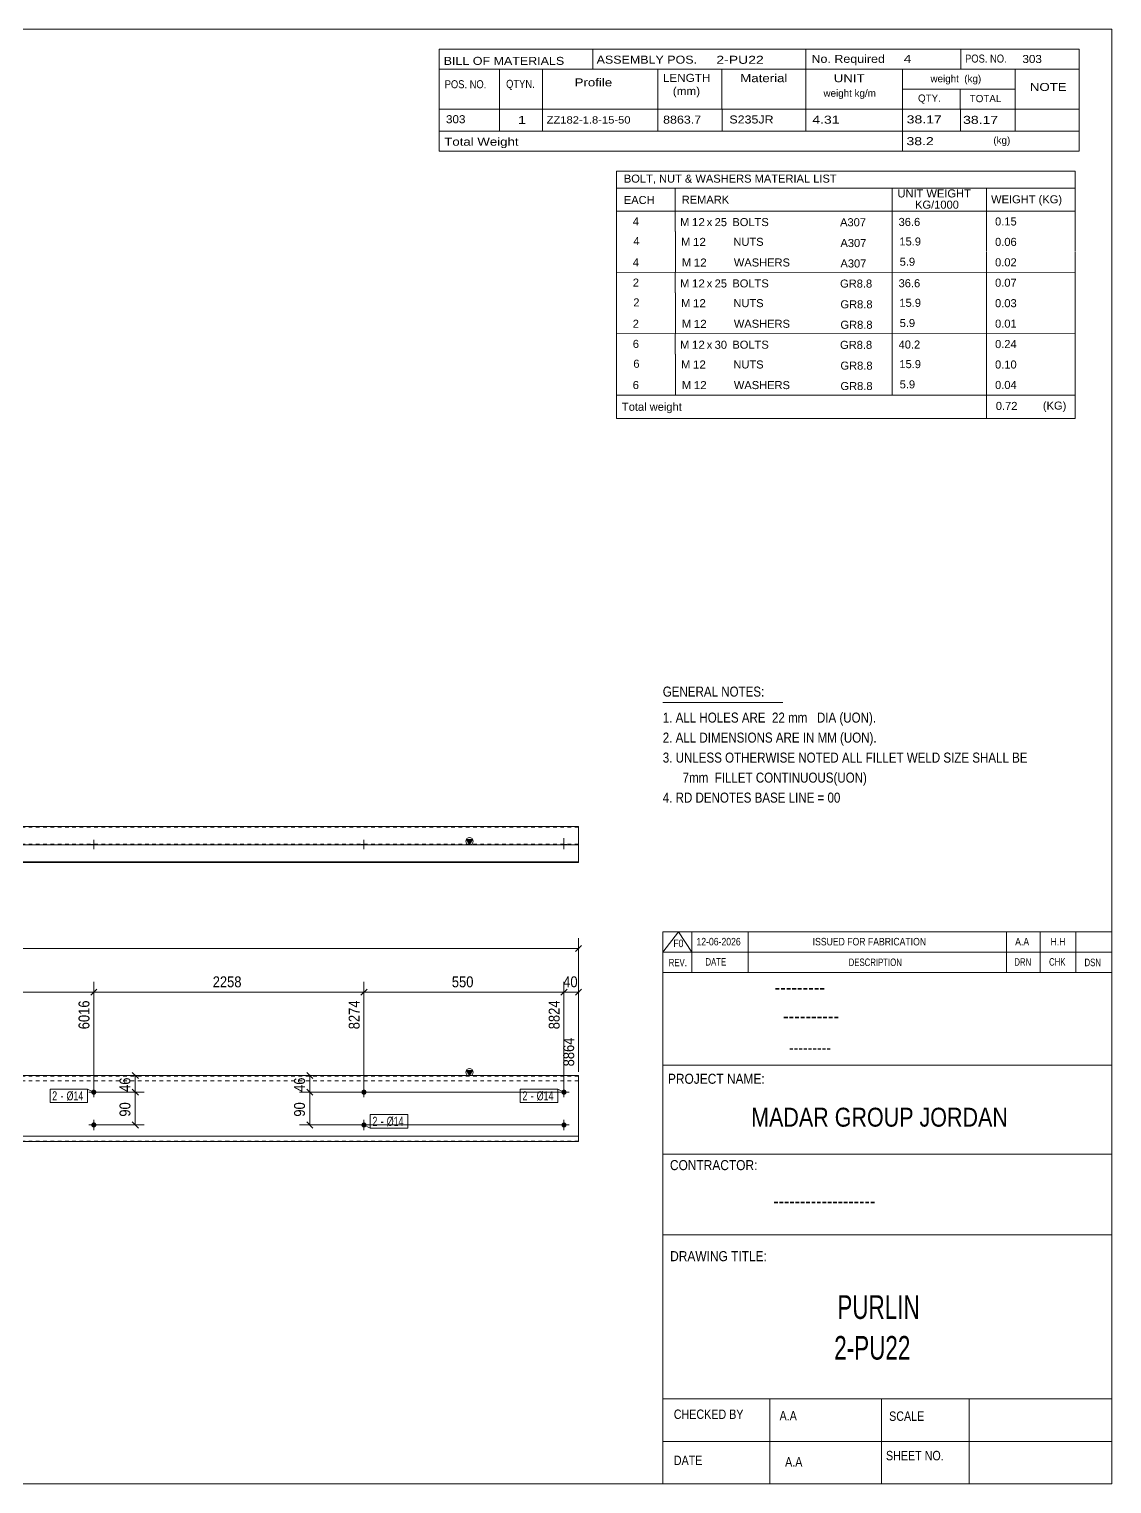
# Model space of a CAD drawing. Header units: millimetres. Extents: x 2 to 579, y 1 to 405.
# Drawn here: x 281.2 to 579, y 5 to 405 of the extents above; entities that cross this region are included whole.
import ezdxf

# ---------------------------------------------------------------- set-up
doc = ezdxf.new("R2010")
doc.units = ezdxf.units.MM
doc.linetypes.add('XKITLINE00', pattern=[0])
doc.linetypes.add('XKITLINE01', pattern=[4, 1, -1, 1, -1])
for name, color, linetype, lineweight in [('Bolt', 3, 'Continuous', 0), ('BoltMark', 7, 'Continuous', 0), ('Dimensions', 7, 'Continuous', 0), ('DrawingSheet', 5, 'Continuous', 0), ('OtherObjectType', 7, 'Continuous', 0), ('Part', 2, 'Continuous', 0)]:
    doc.layers.add(name, color=color, linetype=linetype, lineweight=lineweight)
doc.styles.add('@ARIAL_UNICODE_MS_BOLD', font='ARIAL.TTF')
doc.styles.add('ARIAL', font='ARIAL.TTF')
doc.styles.add('ARIAL_NARROW', font='ARIALN.TTF')
doc.styles.add('COMIC_SANS_MS_BOLD', font='COMICBD.TTF')
doc.styles.add('SWIS721_EX_BT', font='ARIAL.TTF')
doc.styles.add('SWISSE', font='ARIAL.TTF')

# ---------------------------------------------------------------- blocks, each defined once
blk = doc.blocks.new('*A1')
at = {"layer": 'Bolt'}
for points in [[(299.74, 112.67), (299.73, 112.63), (299.73, 112.6), (299.72, 112.56), (299.72, 112.53), (299.71, 112.5), (299.7, 112.46), (299.68, 112.43), (299.67, 112.4), (299.66, 112.37), (299.64, 112.34), (299.62, 112.31), (299.6, 112.28), (299.58, 112.26), (299.56, 112.23), (299.53, 112.2), (299.51, 112.18), (299.48, 112.16), (299.45, 112.14), (299.43, 112.12), (299.4, 112.1), (299.37, 112.08), (299.34, 112.07), (299.31, 112.05), (299.27, 112.04), (299.24, 112.03), (299.21, 112.02), (299.17, 112.01), (299.14, 112.01), (299.11, 112), (299.07, 112), (299.04, 112), (299, 112), (298.97, 112), (298.94, 112.01), (298.9, 112.01), (298.87, 112.02), (298.83, 112.03), (298.8, 112.04), (298.77, 112.05), (298.74, 112.07), (298.71, 112.08), (298.68, 112.1), (298.65, 112.12), (298.62, 112.14), (298.59, 112.16), (298.57, 112.18), (298.54, 112.2), (298.52, 112.23), (298.5, 112.26), (298.48, 112.28), (298.46, 112.31), (298.44, 112.34), (298.42, 112.37), (298.41, 112.4), (298.39, 112.43), (298.38, 112.46), (298.37, 112.5), (298.36, 112.53), (298.35, 112.56), (298.35, 112.6), (298.34, 112.63), (298.34, 112.67), (298.34, 112.7), (298.34, 112.73), (298.34, 112.77), (298.35, 112.8), (298.35, 112.84), (298.36, 112.87), (298.37, 112.9), (298.38, 112.94), (298.39, 112.97), (298.41, 113), (298.42, 113.03), (298.44, 113.06), (298.46, 113.09), (298.48, 113.12), (298.5, 113.14), (298.52, 113.17), (298.54, 113.19), (298.57, 113.22), (298.59, 113.24), (298.62, 113.26), (298.65, 113.28), (298.68, 113.3), (298.71, 113.32), (298.74, 113.33), (298.77, 113.35), (298.8, 113.36), (298.83, 113.37), (298.87, 113.38), (298.9, 113.39), (298.94, 113.39), (298.97, 113.4), (299, 113.4), (299.04, 113.4), (299.07, 113.4), (299.11, 113.4), (299.14, 113.39), (299.17, 113.39), (299.21, 113.38), (299.24, 113.37), (299.27, 113.36), (299.31, 113.35), (299.34, 113.33), (299.37, 113.32), (299.4, 113.3), (299.43, 113.28), (299.45, 113.26), (299.48, 113.24), (299.51, 113.22), (299.53, 113.19), (299.56, 113.17), (299.58, 113.14), (299.6, 113.12), (299.62, 113.09), (299.64, 113.06), (299.66, 113.03), (299.67, 113), (299.68, 112.97), (299.7, 112.94), (299.71, 112.9), (299.72, 112.87), (299.72, 112.84), (299.73, 112.8), (299.73, 112.77), (299.74, 112.73), (299.74, 112.7)], [(299.74, 103.67), (299.73, 103.63), (299.73, 103.6), (299.72, 103.56), (299.72, 103.53), (299.71, 103.5), (299.7, 103.46), (299.68, 103.43), (299.67, 103.4), (299.66, 103.37), (299.64, 103.34), (299.62, 103.31), (299.6, 103.28), (299.58, 103.26), (299.56, 103.23), (299.53, 103.2), (299.51, 103.18), (299.48, 103.16), (299.45, 103.14), (299.43, 103.12), (299.4, 103.1), (299.37, 103.08), (299.34, 103.07), (299.31, 103.05), (299.27, 103.04), (299.24, 103.03), (299.21, 103.02), (299.17, 103.01), (299.14, 103.01), (299.11, 103), (299.07, 103), (299.04, 103), (299, 103), (298.97, 103), (298.94, 103.01), (298.9, 103.01), (298.87, 103.02), (298.83, 103.03), (298.8, 103.04), (298.77, 103.05), (298.74, 103.07), (298.71, 103.08), (298.68, 103.1), (298.65, 103.12), (298.62, 103.14), (298.59, 103.16), (298.57, 103.18), (298.54, 103.2), (298.52, 103.23), (298.5, 103.26), (298.48, 103.28), (298.46, 103.31), (298.44, 103.34), (298.42, 103.37), (298.41, 103.4), (298.39, 103.43), (298.38, 103.46), (298.37, 103.5), (298.36, 103.53), (298.35, 103.56), (298.35, 103.6), (298.34, 103.63), (298.34, 103.67), (298.34, 103.7), (298.34, 103.73), (298.34, 103.77), (298.35, 103.8), (298.35, 103.84), (298.36, 103.87), (298.37, 103.9), (298.38, 103.94), (298.39, 103.97), (298.41, 104), (298.42, 104.03), (298.44, 104.06), (298.46, 104.09), (298.48, 104.12), (298.5, 104.14), (298.52, 104.17), (298.54, 104.19), (298.57, 104.22), (298.59, 104.24), (298.62, 104.26), (298.65, 104.28), (298.68, 104.3), (298.71, 104.32), (298.74, 104.33), (298.77, 104.35), (298.8, 104.36), (298.83, 104.37), (298.87, 104.38), (298.9, 104.39), (298.94, 104.39), (298.97, 104.4), (299, 104.4), (299.04, 104.4), (299.07, 104.4), (299.11, 104.4), (299.14, 104.39), (299.17, 104.39), (299.21, 104.38), (299.24, 104.37), (299.27, 104.36), (299.31, 104.35), (299.34, 104.33), (299.37, 104.32), (299.4, 104.3), (299.43, 104.28), (299.45, 104.26), (299.48, 104.24), (299.51, 104.22), (299.53, 104.19), (299.56, 104.17), (299.58, 104.14), (299.6, 104.12), (299.62, 104.09), (299.64, 104.06), (299.66, 104.03), (299.67, 104), (299.68, 103.97), (299.7, 103.94), (299.71, 103.9), (299.72, 103.87), (299.72, 103.84), (299.73, 103.8), (299.73, 103.77), (299.74, 103.73), (299.74, 103.7)]]:
    blk.add_hatch(color=3, dxfattribs=at).paths.add_polyline_path(points, flags=17)
at = {"layer": 'Bolt', "color": 3, "linetype": 'XKITLINE00', "lineweight": 0}
for p, q in [((297.64, 112.7), (300.44, 112.7)), ((299.04, 114.1), (299.04, 111.3)), ((299.04, 105.1), (299.04, 102.3)), ((297.64, 103.7), (300.44, 103.7))]:
    blk.add_line(p, q, dxfattribs=at)
blk = doc.blocks.new('*A3')
at = {"layer": 'Bolt'}
for points in [[(429.03, 112.67), (429.03, 112.63), (429.02, 112.6), (429.02, 112.56), (429.01, 112.53), (429, 112.5), (428.99, 112.46), (428.98, 112.43), (428.96, 112.4), (428.95, 112.37), (428.93, 112.34), (428.91, 112.31), (428.89, 112.28), (428.87, 112.26), (428.85, 112.23), (428.83, 112.2), (428.8, 112.18), (428.78, 112.16), (428.75, 112.14), (428.72, 112.12), (428.69, 112.1), (428.66, 112.08), (428.63, 112.07), (428.6, 112.05), (428.57, 112.04), (428.53, 112.03), (428.5, 112.02), (428.47, 112.01), (428.43, 112.01), (428.4, 112), (428.37, 112), (428.33, 112), (428.3, 112), (428.26, 112), (428.23, 112.01), (428.2, 112.01), (428.16, 112.02), (428.13, 112.03), (428.1, 112.04), (428.06, 112.05), (428.03, 112.07), (428, 112.08), (427.97, 112.1), (427.94, 112.12), (427.91, 112.14), (427.89, 112.16), (427.86, 112.18), (427.84, 112.2), (427.81, 112.23), (427.79, 112.26), (427.77, 112.28), (427.75, 112.31), (427.73, 112.34), (427.71, 112.37), (427.7, 112.4), (427.69, 112.43), (427.67, 112.46), (427.66, 112.5), (427.65, 112.53), (427.65, 112.56), (427.64, 112.6), (427.64, 112.63), (427.63, 112.67), (427.63, 112.7), (427.63, 112.73), (427.64, 112.77), (427.64, 112.8), (427.65, 112.84), (427.65, 112.87), (427.66, 112.9), (427.67, 112.94), (427.69, 112.97), (427.7, 113), (427.71, 113.03), (427.73, 113.06), (427.75, 113.09), (427.77, 113.12), (427.79, 113.14), (427.81, 113.17), (427.84, 113.19), (427.86, 113.22), (427.89, 113.24), (427.91, 113.26), (427.94, 113.28), (427.97, 113.3), (428, 113.32), (428.03, 113.33), (428.06, 113.35), (428.1, 113.36), (428.13, 113.37), (428.16, 113.38), (428.2, 113.39), (428.23, 113.39), (428.26, 113.4), (428.3, 113.4), (428.33, 113.4), (428.37, 113.4), (428.4, 113.4), (428.43, 113.39), (428.47, 113.39), (428.5, 113.38), (428.53, 113.37), (428.57, 113.36), (428.6, 113.35), (428.63, 113.33), (428.66, 113.32), (428.69, 113.3), (428.72, 113.28), (428.75, 113.26), (428.78, 113.24), (428.8, 113.22), (428.83, 113.19), (428.85, 113.17), (428.87, 113.14), (428.89, 113.12), (428.91, 113.09), (428.93, 113.06), (428.95, 113.03), (428.96, 113), (428.98, 112.97), (428.99, 112.94), (429, 112.9), (429.01, 112.87), (429.02, 112.84), (429.02, 112.8), (429.03, 112.77), (429.03, 112.73), (429.03, 112.7)], [(429.03, 103.67), (429.03, 103.63), (429.02, 103.6), (429.02, 103.56), (429.01, 103.53), (429, 103.5), (428.99, 103.46), (428.98, 103.43), (428.96, 103.4), (428.95, 103.37), (428.93, 103.34), (428.91, 103.31), (428.89, 103.28), (428.87, 103.26), (428.85, 103.23), (428.83, 103.2), (428.8, 103.18), (428.78, 103.16), (428.75, 103.14), (428.72, 103.12), (428.69, 103.1), (428.66, 103.08), (428.63, 103.07), (428.6, 103.05), (428.57, 103.04), (428.53, 103.03), (428.5, 103.02), (428.47, 103.01), (428.43, 103.01), (428.4, 103), (428.37, 103), (428.33, 103), (428.3, 103), (428.26, 103), (428.23, 103.01), (428.2, 103.01), (428.16, 103.02), (428.13, 103.03), (428.1, 103.04), (428.06, 103.05), (428.03, 103.07), (428, 103.08), (427.97, 103.1), (427.94, 103.12), (427.91, 103.14), (427.89, 103.16), (427.86, 103.18), (427.84, 103.2), (427.81, 103.23), (427.79, 103.26), (427.77, 103.28), (427.75, 103.31), (427.73, 103.34), (427.71, 103.37), (427.7, 103.4), (427.69, 103.43), (427.67, 103.46), (427.66, 103.5), (427.65, 103.53), (427.65, 103.56), (427.64, 103.6), (427.64, 103.63), (427.63, 103.67), (427.63, 103.7), (427.63, 103.73), (427.64, 103.77), (427.64, 103.8), (427.65, 103.84), (427.65, 103.87), (427.66, 103.9), (427.67, 103.94), (427.69, 103.97), (427.7, 104), (427.71, 104.03), (427.73, 104.06), (427.75, 104.09), (427.77, 104.12), (427.79, 104.14), (427.81, 104.17), (427.84, 104.19), (427.86, 104.22), (427.89, 104.24), (427.91, 104.26), (427.94, 104.28), (427.97, 104.3), (428, 104.32), (428.03, 104.33), (428.06, 104.35), (428.1, 104.36), (428.13, 104.37), (428.16, 104.38), (428.2, 104.39), (428.23, 104.39), (428.26, 104.4), (428.3, 104.4), (428.33, 104.4), (428.37, 104.4), (428.4, 104.4), (428.43, 104.39), (428.47, 104.39), (428.5, 104.38), (428.53, 104.37), (428.57, 104.36), (428.6, 104.35), (428.63, 104.33), (428.66, 104.32), (428.69, 104.3), (428.72, 104.28), (428.75, 104.26), (428.78, 104.24), (428.8, 104.22), (428.83, 104.19), (428.85, 104.17), (428.87, 104.14), (428.89, 104.12), (428.91, 104.09), (428.93, 104.06), (428.95, 104.03), (428.96, 104), (428.98, 103.97), (428.99, 103.94), (429, 103.9), (429.01, 103.87), (429.02, 103.84), (429.02, 103.8), (429.03, 103.77), (429.03, 103.73), (429.03, 103.7)]]:
    blk.add_hatch(color=3, dxfattribs=at).paths.add_polyline_path(points, flags=17)
at = {"layer": 'Bolt', "color": 3, "linetype": 'XKITLINE00', "lineweight": 0}
for p, q in [((426.93, 112.7), (429.73, 112.7)), ((428.33, 114.1), (428.33, 111.3)), ((428.33, 105.1), (428.33, 102.3)), ((426.93, 103.7), (429.73, 103.7))]:
    blk.add_line(p, q, dxfattribs=at)
blk = doc.blocks.new('*A5')
at = {"layer": 'Bolt'}
for points in [[(374.03, 112.67), (374.03, 112.63), (374.02, 112.6), (374.02, 112.56), (374.01, 112.53), (374, 112.5), (373.99, 112.46), (373.98, 112.43), (373.96, 112.4), (373.95, 112.37), (373.93, 112.34), (373.91, 112.31), (373.89, 112.28), (373.87, 112.26), (373.85, 112.23), (373.83, 112.2), (373.8, 112.18), (373.78, 112.16), (373.75, 112.14), (373.72, 112.12), (373.69, 112.1), (373.66, 112.08), (373.63, 112.07), (373.6, 112.05), (373.57, 112.04), (373.53, 112.03), (373.5, 112.02), (373.47, 112.01), (373.43, 112.01), (373.4, 112), (373.37, 112), (373.33, 112), (373.3, 112), (373.26, 112), (373.23, 112.01), (373.2, 112.01), (373.16, 112.02), (373.13, 112.03), (373.1, 112.04), (373.06, 112.05), (373.03, 112.07), (373, 112.08), (372.97, 112.1), (372.94, 112.12), (372.91, 112.14), (372.89, 112.16), (372.86, 112.18), (372.84, 112.2), (372.81, 112.23), (372.79, 112.26), (372.77, 112.28), (372.75, 112.31), (372.73, 112.34), (372.71, 112.37), (372.7, 112.4), (372.69, 112.43), (372.67, 112.46), (372.66, 112.5), (372.65, 112.53), (372.65, 112.56), (372.64, 112.6), (372.64, 112.63), (372.63, 112.67), (372.63, 112.7), (372.63, 112.73), (372.64, 112.77), (372.64, 112.8), (372.65, 112.84), (372.65, 112.87), (372.66, 112.9), (372.67, 112.94), (372.69, 112.97), (372.7, 113), (372.71, 113.03), (372.73, 113.06), (372.75, 113.09), (372.77, 113.12), (372.79, 113.14), (372.81, 113.17), (372.84, 113.19), (372.86, 113.22), (372.89, 113.24), (372.91, 113.26), (372.94, 113.28), (372.97, 113.3), (373, 113.32), (373.03, 113.33), (373.06, 113.35), (373.1, 113.36), (373.13, 113.37), (373.16, 113.38), (373.2, 113.39), (373.23, 113.39), (373.26, 113.4), (373.3, 113.4), (373.33, 113.4), (373.37, 113.4), (373.4, 113.4), (373.43, 113.39), (373.47, 113.39), (373.5, 113.38), (373.53, 113.37), (373.57, 113.36), (373.6, 113.35), (373.63, 113.33), (373.66, 113.32), (373.69, 113.3), (373.72, 113.28), (373.75, 113.26), (373.78, 113.24), (373.8, 113.22), (373.83, 113.19), (373.85, 113.17), (373.87, 113.14), (373.89, 113.12), (373.91, 113.09), (373.93, 113.06), (373.95, 113.03), (373.96, 113), (373.98, 112.97), (373.99, 112.94), (374, 112.9), (374.01, 112.87), (374.02, 112.84), (374.02, 112.8), (374.03, 112.77), (374.03, 112.73), (374.03, 112.7)], [(374.03, 103.67), (374.03, 103.63), (374.02, 103.6), (374.02, 103.56), (374.01, 103.53), (374, 103.5), (373.99, 103.46), (373.98, 103.43), (373.96, 103.4), (373.95, 103.37), (373.93, 103.34), (373.91, 103.31), (373.89, 103.28), (373.87, 103.26), (373.85, 103.23), (373.83, 103.2), (373.8, 103.18), (373.78, 103.16), (373.75, 103.14), (373.72, 103.12), (373.69, 103.1), (373.66, 103.08), (373.63, 103.07), (373.6, 103.05), (373.57, 103.04), (373.53, 103.03), (373.5, 103.02), (373.47, 103.01), (373.43, 103.01), (373.4, 103), (373.37, 103), (373.33, 103), (373.3, 103), (373.26, 103), (373.23, 103.01), (373.2, 103.01), (373.16, 103.02), (373.13, 103.03), (373.1, 103.04), (373.06, 103.05), (373.03, 103.07), (373, 103.08), (372.97, 103.1), (372.94, 103.12), (372.91, 103.14), (372.89, 103.16), (372.86, 103.18), (372.84, 103.2), (372.81, 103.23), (372.79, 103.26), (372.77, 103.28), (372.75, 103.31), (372.73, 103.34), (372.71, 103.37), (372.7, 103.4), (372.69, 103.43), (372.67, 103.46), (372.66, 103.5), (372.65, 103.53), (372.65, 103.56), (372.64, 103.6), (372.64, 103.63), (372.63, 103.67), (372.63, 103.7), (372.63, 103.73), (372.64, 103.77), (372.64, 103.8), (372.65, 103.84), (372.65, 103.87), (372.66, 103.9), (372.67, 103.94), (372.69, 103.97), (372.7, 104), (372.71, 104.03), (372.73, 104.06), (372.75, 104.09), (372.77, 104.12), (372.79, 104.14), (372.81, 104.17), (372.84, 104.19), (372.86, 104.22), (372.89, 104.24), (372.91, 104.26), (372.94, 104.28), (372.97, 104.3), (373, 104.32), (373.03, 104.33), (373.06, 104.35), (373.1, 104.36), (373.13, 104.37), (373.16, 104.38), (373.2, 104.39), (373.23, 104.39), (373.26, 104.4), (373.3, 104.4), (373.33, 104.4), (373.37, 104.4), (373.4, 104.4), (373.43, 104.39), (373.47, 104.39), (373.5, 104.38), (373.53, 104.37), (373.57, 104.36), (373.6, 104.35), (373.63, 104.33), (373.66, 104.32), (373.69, 104.3), (373.72, 104.28), (373.75, 104.26), (373.78, 104.24), (373.8, 104.22), (373.83, 104.19), (373.85, 104.17), (373.87, 104.14), (373.89, 104.12), (373.91, 104.09), (373.93, 104.06), (373.95, 104.03), (373.96, 104), (373.98, 103.97), (373.99, 103.94), (374, 103.9), (374.01, 103.87), (374.02, 103.84), (374.02, 103.8), (374.03, 103.77), (374.03, 103.73), (374.03, 103.7)]]:
    blk.add_hatch(color=3, dxfattribs=at).paths.add_polyline_path(points, flags=17)
at = {"layer": 'Bolt', "color": 3, "linetype": 'XKITLINE00', "lineweight": 0}
for p, q in [((371.93, 112.7), (374.73, 112.7)), ((373.33, 114.1), (373.33, 111.3)), ((373.33, 105.1), (373.33, 102.3)), ((371.93, 103.7), (374.73, 103.7))]:
    blk.add_line(p, q, dxfattribs=at)
blk = doc.blocks.new('*A7')
at = {"layer": 'Part'}
blk.add_hatch(color=2, dxfattribs=at).paths.add_polyline_path([(401.53, 118.7), (403.13, 118.7), (402.33, 117.3)], flags=17)
at = {"layer": 'Part', "color": 2, "linetype": 'XKITLINE00', "lineweight": 0}
for p, q in [((34.45, 99.1), (34.45, 117.3)), ((187.55, 117.3), (34.45, 117.3)), ((261.84, 117.3), (187.65, 117.3)), ((336.13, 117.3), (261.94, 117.3)), ((432.33, 117.3), (336.23, 117.3)), ((402.33, 117.3), (401.53, 118.7)), ((401.53, 118.7), (403.13, 118.7)), ((403.13, 118.7), (402.33, 117.3)), ((432.33, 117.3), (432.33, 99.1)), ((187.55, 100.6), (34.45, 100.6)), ((261.84, 100.6), (187.65, 100.6)), ((336.13, 100.6), (261.94, 100.6)), ((432.33, 100.6), (336.23, 100.6)), ((187.55, 99.1), (34.45, 99.1)), ((261.84, 99.1), (187.65, 99.1)), ((336.13, 99.1), (261.94, 99.1)), ((432.33, 99.1), (336.23, 99.1))]:
    blk.add_line(p, q, dxfattribs=at)
at = {"layer": 'Part', "color": 7, "linetype": 'XKITLINE01', "lineweight": 0}
for p, q in [((187.55, 117.12), (34.45, 117.12)), ((261.84, 117.12), (187.65, 117.12)), ((336.13, 117.12), (261.94, 117.12)), ((432.33, 117.12), (336.23, 117.12)), ((187.55, 115.8), (34.45, 115.8)), ((261.84, 115.8), (187.65, 115.8)), ((336.13, 115.8), (261.94, 115.8)), ((432.33, 115.8), (336.23, 115.8)), ((187.55, 99.28), (34.45, 99.28)), ((261.84, 99.28), (187.65, 99.28)), ((336.13, 99.28), (261.94, 99.28)), ((432.33, 99.28), (336.23, 99.28))]:
    blk.add_line(p, q, dxfattribs=at)
at = {"layer": 'Part', "color": 2, "linetype": 'XKITLINE00', "lineweight": 0}
blk.add_circle((402.33, 118.2), 1, dxfattribs=at)
blk = doc.blocks.new('*A8')
at = {"layer": 'Bolt'}
blk.add_hatch(color=3, dxfattribs=at).paths.add_polyline_path([(298.34, 180.72), (298.34, 180.9), (299.74, 180.9), (299.74, 180.72)], flags=17)
blk.add_hatch(color=3, dxfattribs=at).paths.add_polyline_path([(298.34, 180.72), (298.34, 180.9), (299.74, 180.9), (299.74, 180.72)], flags=17)
at = {"layer": 'Bolt', "color": 3, "linetype": 'XKITLINE00', "lineweight": 0}
for p, q in [((298.34, 180.72), (298.34, 180.9)), ((298.34, 180.72), (298.34, 180.9)), ((299.04, 179.56), (299.04, 182.06)), ((299.04, 179.56), (299.04, 182.06)), ((299.74, 180.72), (299.74, 180.9)), ((299.74, 180.72), (299.74, 180.9))]:
    blk.add_line(p, q, dxfattribs=at)
blk = doc.blocks.new('*A10')
at = {"layer": 'Bolt'}
blk.add_hatch(color=3, dxfattribs=at).paths.add_polyline_path([(427.63, 180.72), (427.63, 180.9), (429.03, 180.9), (429.03, 180.72)], flags=17)
blk.add_hatch(color=3, dxfattribs=at).paths.add_polyline_path([(427.63, 180.72), (427.63, 180.9), (429.03, 180.9), (429.03, 180.72)], flags=17)
at = {"layer": 'Bolt', "color": 3, "linetype": 'XKITLINE00', "lineweight": 0}
for p, q in [((427.63, 180.72), (427.63, 180.9)), ((427.63, 180.72), (427.63, 180.9)), ((428.33, 179.56), (428.33, 182.56)), ((428.33, 179.56), (428.33, 182.56)), ((429.03, 180.72), (429.03, 180.9)), ((429.03, 180.72), (429.03, 180.9))]:
    blk.add_line(p, q, dxfattribs=at)
blk = doc.blocks.new('*A12')
at = {"layer": 'Bolt'}
blk.add_hatch(color=3, dxfattribs=at).paths.add_polyline_path([(372.63, 180.72), (372.63, 180.9), (374.03, 180.9), (374.03, 180.72)], flags=17)
blk.add_hatch(color=3, dxfattribs=at).paths.add_polyline_path([(372.63, 180.72), (372.63, 180.9), (374.03, 180.9), (374.03, 180.72)], flags=17)
at = {"layer": 'Bolt', "color": 3, "linetype": 'XKITLINE00', "lineweight": 0}
for p, q in [((372.63, 180.72), (372.63, 180.9)), ((372.63, 180.72), (372.63, 180.9)), ((373.33, 179.56), (373.33, 182.06)), ((373.33, 179.56), (373.33, 182.06)), ((374.03, 180.72), (374.03, 180.9)), ((374.03, 180.72), (374.03, 180.9))]:
    blk.add_line(p, q, dxfattribs=at)
blk = doc.blocks.new('*A14')
at = {"layer": 'Part'}
blk.add_hatch(color=2, dxfattribs=at).paths.add_polyline_path([(401.53, 182.21), (403.13, 182.21), (402.33, 180.81)], flags=17)
at = {"layer": 'Part', "color": 2, "linetype": 'XKITLINE00', "lineweight": 0}
for p, q in [((34.45, 185.72), (34.45, 175.9)), ((187.55, 185.72), (34.45, 185.72)), ((261.84, 185.72), (187.65, 185.72)), ((336.13, 185.72), (261.94, 185.72)), ((432.33, 185.72), (336.23, 185.72)), ((432.33, 185.72), (432.33, 175.9)), ((187.55, 180.72), (34.45, 180.72)), ((261.84, 180.72), (187.65, 180.72)), ((336.13, 180.72), (261.94, 180.72)), ((432.33, 180.72), (336.23, 180.72)), ((402.33, 180.81), (401.53, 182.21)), ((401.53, 182.21), (403.13, 182.21)), ((403.13, 182.21), (402.33, 180.81)), ((187.55, 176.08), (34.45, 176.08)), ((261.84, 176.08), (187.65, 176.08)), ((336.13, 176.08), (261.94, 176.08)), ((432.33, 176.08), (336.23, 176.08)), ((34.45, 175.9), (187.55, 175.9)), ((187.65, 175.9), (261.84, 175.9)), ((261.94, 175.9), (336.13, 175.9)), ((336.23, 175.9), (432.33, 175.9))]:
    blk.add_line(p, q, dxfattribs=at)
at = {"layer": 'Part', "color": 7, "linetype": 'XKITLINE01', "lineweight": 0}
for p, q in [((187.55, 185.54), (34.45, 185.54)), ((261.84, 185.54), (187.65, 185.54)), ((336.13, 185.54), (261.94, 185.54)), ((432.33, 185.54), (336.23, 185.54)), ((187.55, 180.9), (34.45, 180.9)), ((261.84, 180.9), (187.65, 180.9)), ((336.13, 180.9), (261.94, 180.9)), ((432.33, 180.9), (336.23, 180.9))]:
    blk.add_line(p, q, dxfattribs=at)
at = {"layer": 'Part', "color": 2, "linetype": 'XKITLINE00', "lineweight": 0}
blk.add_circle((402.33, 181.71), 1, dxfattribs=at)
blk = doc.blocks.new('*A15')
at = {"layer": 'DrawingSheet', "color": 5, "linetype": 'XKITLINE00', "lineweight": 0}
for p, q in [((579, 405), (5, 405)), ((5, 405), (5, 5)), ((579, 5), (579, 405)), ((5, 5), (579, 5))]:
    blk.add_line(p, q, dxfattribs=at)
at = {"layer": 'DrawingSheet', "color": 5, "style": 'ARIAL', "width": 0.85}
blk.add_text('Tekla structures', height=2, rotation=90, dxfattribs=at).set_placement((4.5, 5.5))
blk = doc.blocks.new('*A16')
at = {"layer": 'OtherObjectType', "color": 7, "linetype": 'XKITLINE00', "lineweight": 0}
for p, q in [((442.76, 365.95), (442.75, 354.95)), ((442.76, 365.95), (568.88, 365.95)), ((568.88, 365.95), (568.88, 354.95)), ((442.75, 361.3), (568.88, 361.3)), ((458.87, 361.31), (458.87, 354.95)), ((518.57, 361.31), (518.57, 354.95)), ((544.47, 361.29), (544.47, 354.95)), ((442.76, 354.92), (442.76, 349.42)), ((442.77, 354.95), (568.88, 354.95)), ((458.92, 354.95), (458.92, 349.33)), ((518.57, 354.95), (518.57, 349.33)), ((544.5, 354.95), (544.5, 349.45)), ((568.88, 354.95), (568.88, 349.45)), ((442.79, 349.33), (442.79, 343.72)), ((458.95, 349.33), (458.95, 343.71)), ((518.57, 349.33), (518.57, 343.71)), ((544.5, 349.33), (544.5, 343.83)), ((568.88, 349.33), (568.88, 343.83)), ((442.79, 343.7), (442.79, 338.13)), ((458.95, 343.71), (458.95, 338.09)), ((518.57, 343.71), (518.57, 338.09)), ((544.5, 343.71), (544.5, 338.1)), ((568.88, 343.71), (568.88, 338.1)), ((568.88, 338.1), (442.75, 338.13)), ((442.76, 338.06), (442.76, 332.56)), ((458.92, 338.09), (458.92, 332.47)), ((518.57, 338.09), (518.57, 332.47)), ((544.5, 338.09), (544.5, 332.59)), ((568.88, 338.09), (568.88, 332.59)), ((442.79, 332.47), (442.79, 326.86)), ((458.95, 332.47), (458.95, 326.86)), ((518.57, 332.47), (518.57, 326.86)), ((544.5, 332.47), (544.5, 326.97)), ((568.88, 332.47), (568.88, 326.97)), ((442.79, 326.84), (442.79, 321.27)), ((458.95, 326.85), (458.95, 321.24)), ((518.57, 326.86), (518.57, 321.24)), ((544.5, 326.85), (544.5, 321.25)), ((568.88, 326.85), (568.88, 321.24)), ((568.88, 321.24), (442.75, 321.27)), ((442.76, 321.21), (442.76, 315.71)), ((458.92, 321.23), (458.92, 315.62)), ((518.57, 321.24), (518.57, 315.62)), ((544.5, 321.23), (544.5, 315.73)), ((568.88, 321.24), (568.88, 315.74)), ((442.79, 315.62), (442.79, 310)), ((458.95, 315.62), (458.95, 310)), ((518.57, 315.62), (518.57, 310)), ((544.5, 315.61), (544.5, 310.11)), ((568.88, 315.62), (568.88, 310.12)), ((442.79, 309.98), (442.79, 304.42)), ((458.95, 310), (458.95, 304.38)), ((518.57, 310), (518.57, 304.38)), ((544.5, 310), (544.5, 304.39)), ((568.88, 310), (568.88, 304.39)), ((568.88, 304.39), (442.75, 304.42)), ((442.78, 304.38), (442.78, 297.97)), ((442.85, 304.38), (568.87, 304.38)), ((544.5, 304.35), (544.5, 297.93)), ((568.87, 304.35), (568.87, 297.94)), ((442.77, 297.93), (568.87, 297.93))]:
    blk.add_line(p, q, dxfattribs=at)
at = {"layer": 'OtherObjectType', "color": 7, "style": 'ARIAL_NARROW'}
for s, width, p in [('BOLT, NUT & WASHERS MATERIAL LIST', 1.211571, (444.79, 362.79)), ('UNIT WEIGHT', 1.211571, (520.03, 358.72)), ('EACH', 1.211571, (444.78, 356.92)), ('REMARK', 1.211571, (460.7, 357.01)), (' KG/1000', 1.211571, (524.02, 355.63)), ('WEIGHT (KG)', 1.211571, (545.78, 357.1)), ('4', 1.211571, (447.26, 351.05)), ('M', 1.211571, (460.26, 350.85)), ('12', 1.275, (463.5, 350.83)), ('x', 1.211571, (467.58, 350.83)), ('25', 1.211571, (469.76, 350.82)), ('BOLTS', 1.211571, (474.63, 350.84)), ('A307', 1.211571, (504.25, 350.79)), ('36.6', 1.211571, (520.34, 350.88)), ('0.15', 1.211571, (546.87, 351.01)), ('4', 1.211571, (447.4, 345.61)), ('M', 1.211571, (460.54, 345.41)), ('12', 1.275, (463.78, 345.39)), ('NUTS', 1.211571, (474.91, 345.41)), ('A307', 1.211571, (504.35, 345.09)), ('15.9', 1.211571, (520.56, 345.5)), ('0.06', 1.211571, (546.87, 345.39)), ('4', 1.211571, (447.24, 339.74)), ('M', 1.211571, (460.76, 339.74)), ('12', 1.275, (464, 339.72)), ('WASHERS', 1.211571, (475.04, 339.73)), ('A307', 1.211571, (504.35, 339.47)), ('5.9', 1.211571, (520.64, 339.94)), ('0.02', 1.211571, (546.87, 339.78)), ('2', 1.211571, (447.26, 334.2)), ('M', 1.211571, (460.26, 333.99)), ('12', 1.275, (463.5, 333.97)), ('25', 1.211571, (469.76, 333.96)), ('BOLTS', 1.211571, (474.63, 333.98)), ('GR8.8', 1.211571, (504.25, 333.93)), ('36.6', 1.211571, (520.34, 334.02)), ('0.07', 1.211571, (546.87, 334.16)), ('x', 1.211571, (467.58, 333.97)), ('2', 1.211571, (447.4, 328.75)), ('M', 1.211571, (460.54, 328.56)), ('12', 1.275, (463.78, 328.54)), ('NUTS', 1.211571, (474.91, 328.55)), ('GR8.8', 1.211571, (504.35, 328.23)), ('15.9', 1.211571, (520.56, 328.65)), ('0.03', 1.211571, (546.87, 328.54)), ('2', 1.211571, (447.24, 322.88)), ('M', 1.211571, (460.76, 322.88)), ('12', 1.275, (464, 322.86)), ('WASHERS', 1.211571, (475.04, 322.88)), ('GR8.8', 1.211571, (504.35, 322.61)), ('5.9', 1.211571, (520.64, 323.08)), ('0.01', 1.211571, (546.87, 322.92)), ('6', 1.211571, (447.26, 317.34)), ('M', 1.211571, (460.26, 317.13)), ('12', 1.275, (463.5, 317.11)), ('x', 1.211571, (467.58, 317.12)), ('30', 1.211571, (469.76, 317.11)), ('BOLTS', 1.211571, (474.63, 317.13)), ('GR8.8', 1.211571, (504.25, 317.08)), ('40.2', 1.211571, (520.34, 317.17)), ('0.24', 1.211571, (546.87, 317.3)), ('6', 1.211571, (447.4, 311.89)), ('M', 1.211571, (460.54, 311.7)), ('12', 1.275, (463.78, 311.68)), ('NUTS', 1.211571, (474.91, 311.69)), ('GR8.8', 1.211571, (504.35, 311.37)), ('15.9', 1.211571, (520.56, 311.79)), ('0.10', 1.211571, (546.87, 311.68)), ('6', 1.211571, (447.24, 306.03)), ('M', 1.211571, (460.76, 306.03)), ('12', 1.275, (464, 306)), ('WASHERS', 1.211571, (475.04, 306.02)), ('5.9', 1.211571, (520.64, 306.22)), ('0.04', 1.211571, (546.87, 306.06)), ('GR8.8', 1.211571, (504.35, 305.76)), ('Total weight', 1.211571, (444.26, 300.06)), ('0.72', 1.211571, (547.07, 300.29)), ('(KG)', 1.211571, (560.02, 300.38))]:
    blk.add_text(s, height=2.2, dxfattribs=dict(at, width=width)).set_placement(p)
blk = doc.blocks.new('*A17')
at = {"layer": 'OtherObjectType', "color": 7, "linetype": 'XKITLINE00', "lineweight": 0}
blk.add_line((455.5, 219.82), (488.5, 219.82), dxfattribs=at)
at = {"layer": 'OtherObjectType', "color": 7, "style": 'ARIAL_NARROW', "width": 1.008832}
for s, p in [('GENERAL NOTES:', (455.5, 221.47)), ('1. ALL HOLES ARE  22 mm   DIA (UON).', (455.5, 214.32)), ('2. ALL DIMENSIONS ARE IN MM (UON).', (455.5, 208.82)), ('3. UNLESS OTHERWISE NOTED ALL FILLET WELD SIZE SHALL BE', (455.5, 203.32)), ('7mm  FILLET CONTINUOUS(UON)', (460.95, 197.82)), ('4. RD DENOTES BASE LINE = 00', (455.5, 192.32))]:
    blk.add_text(s, height=2.75, dxfattribs=at).set_placement(p)
blk = doc.blocks.new('*A18')
at = {"layer": 'OtherObjectType', "color": 7, "linetype": 'XKITLINE00', "lineweight": 0}
for p, q in [((455.5, 156.76), (579, 156.76)), ((455.5, 151.21), (459.82, 156.76)), ((455.5, 151.21), (455.5, 156.76)), ((459.82, 156.76), (463.53, 151.21)), ((463.53, 151.21), (463.53, 156.76)), ((478.97, 151.21), (478.97, 156.76)), ((549.98, 151.21), (549.98, 156.76)), ((559.24, 151.21), (559.24, 156.76)), ((569.12, 151.21), (569.12, 156.76)), ((579, 151.21), (579, 156.76)), ((455.5, 151.21), (579, 151.21)), ((455.5, 145.65), (455.5, 151.21)), ((459.21, 151.21), (579, 151.21)), ((463.53, 145.65), (463.53, 151.21)), ((478.97, 145.65), (478.97, 151.21)), ((549.98, 145.65), (549.98, 151.21)), ((559.24, 145.65), (559.24, 151.21)), ((569.12, 145.65), (569.12, 151.21)), ((579, 145.65), (579, 151.21))]:
    blk.add_line(p, q, dxfattribs=at)
at = {"layer": 'OtherObjectType', "color": 7, "style": 'ARIAL_NARROW'}
for s, height, width, p in [('F0', 2.058, 1.008832, (458.4, 152.59)), ('12-06-2026', 2.058, 1.008832, (464.76, 153.06)), ('ISSUED FOR FABRICATION', 2.0583, 1.008832, (496.71, 153.06)), ('A.A', 2.058, 1.008832, (552.4, 153.06)), ('H.H', 2.058, 1.008832, (562.13, 153.06)), ('REV.', 2.058, 0.907949, (457.13, 147.31)), ('DATE', 2.058, 0.907949, (467.23, 147.5)), ('DESCRIPTION', 2.0583, 0.907949, (506.61, 147.39)), ('DRN', 2.058, 0.907949, (552.17, 147.47)), ('CHK', 2.058, 0.907949, (561.72, 147.5)), ('DSN', 2.058, 0.907949, (571.47, 147.35))]:
    blk.add_text(s, height=height, dxfattribs=dict(at, width=width)).set_placement(p)
blk = doc.blocks.new('*A20')
at = {"layer": 'OtherObjectType', "color": 2, "linetype": 'XKITLINE00', "lineweight": 0}
for p, q in [((455.5, 145.65), (579, 145.65)), ((455.5, 5), (455.5, 145.64)), ((578.98, 145.64), (579, 5)), ((579, 120.14), (455.5, 120.14)), ((455.5, 95.63), (579, 95.63)), ((579, 73.49), (455.5, 73.49)), ((579, 28.4), (455.5, 28.4)), ((484.94, 28.4), (484.94, 5)), ((515.62, 5), (515.62, 28.4)), ((539.75, 5), (539.75, 28.4)), ((579, 16.7), (455.5, 16.7)), ((579, 5), (455.5, 5))]:
    blk.add_line(p, q, dxfattribs=at)
at = {"layer": 'OtherObjectType', "color": 4, "style": '@ARIAL_UNICODE_MS_BOLD', "width": 0.85}
blk.add_text('---------', height=3.9, dxfattribs=at).set_placement((486.23, 139.59))
at = {"layer": 'OtherObjectType', "color": 7, "style": 'ARIAL', "width": 0.85}
for s, height, p in [('----------', 3.9, (488.56, 131.77)), ('---------', 3.25, (490.21, 123.31))]:
    blk.add_text(s, height=height, dxfattribs=at).set_placement(p)
at = {"layer": 'OtherObjectType', "color": 3, "width": 0.85}
for s, style, p in [('PROJECT NAME:', 'SWIS721_EX_BT', (456.92, 115.01)), ('CONTRACTOR:', 'SWISSE', (457.47, 91.27)), ('DRAWING TITLE:', 'SWIS721_EX_BT', (457.53, 66.24))]:
    blk.add_text(s, height=2.7618, dxfattribs=dict(at, style=style)).set_placement(p)
at = {"layer": 'OtherObjectType', "color": 7, "width": 0.85}
for s, height, p in [('MADAR GROUP JORDAN', 5.2, (479.79, 103.23)), ('CHECKED BY', 2.592, (458.53, 22.86)), ('A.A', 2.592, (487.61, 22.45)), ('SCALE', 2.592, (517.74, 22.33)), ('DATE', 2.592, (458.54, 10.16)), ('A.A', 2.592, (489.14, 9.76)), ('SHEET NO.', 2.592, (516.87, 11.49))]:
    blk.add_text(s, height=height, dxfattribs=at).set_placement(p)
at = {"layer": 'OtherObjectType', "color": 1}
for s, height, style, width, p in [('-------------------', 3.9, 'COMIC_SANS_MS_BOLD', 0.85, (485.87, 80.86)), ('PURLIN', 6.5, 'ARIAL', 0.68, (503.5, 50.37)), ('2-PU22', 6.5, 'ARIAL', 0.68, (502.64, 39.17))]:
    blk.add_text(s, height=height, dxfattribs=dict(at, style=style, width=width)).set_placement(p)
blk = doc.blocks.new('*A21')
at = {"layer": 'OtherObjectType', "color": 7, "linetype": 'XKITLINE00', "lineweight": 0}
for p, q in [((393.98, 399.5), (569.98, 399.5)), ((393.98, 399.5), (393.98, 388.5)), ((436.26, 399.42), (436.26, 393.87)), ((494.85, 394), (494.85, 399.5)), ((537.43, 393.96), (537.43, 399.42)), ((569.98, 394), (569.98, 399.5)), ((393.98, 394), (569.98, 394)), ((410.64, 394), (410.64, 383)), ((422.4, 393.98), (422.4, 383.03)), ((454.12, 393.99), (454.13, 383)), ((471.78, 393.98), (471.78, 383)), ((494.85, 393.98), (494.85, 383)), ((521.43, 394), (521.43, 383)), ((552.42, 394), (552.42, 383)), ((569.98, 394), (569.98, 388.5)), ((393.98, 388.5), (393.98, 383)), ((521.45, 388.52), (552.45, 388.52)), ((537.28, 388.52), (537.28, 383)), ((569.98, 388.5), (569.98, 383)), ((393.98, 383), (569.98, 383)), ((393.98, 383), (393.98, 376.95)), ((410.63, 383), (410.63, 376.95)), ((422.44, 382.99), (422.44, 376.95)), ((454.12, 383), (454.11, 376.95)), ((471.79, 383), (471.79, 376.95)), ((494.87, 383), (494.87, 376.95)), ((521.44, 383), (521.44, 376.95)), ((537.33, 382.95), (537.33, 376.95)), ((552.43, 383), (552.43, 376.95)), ((569.98, 383), (569.98, 376.95)), ((393.98, 376.95), (569.98, 376.95)), ((393.98, 376.95), (393.98, 371.45)), ((521.44, 376.95), (521.44, 371.45)), ((569.98, 376.95), (569.98, 371.45)), ((393.98, 371.45), (569.98, 371.45))]:
    blk.add_line(p, q, dxfattribs=at)
at = {"layer": 'OtherObjectType', "color": 7, "style": 'ARIAL_NARROW'}
for s, height, width, p in [('BILL OF MATERIALS', 2.2, 1.36, (395.25, 395.16)), ('ASSEMBLY POS.', 2.2, 1.36, (437.3, 395.5)), ('2-PU22', 2.2, 1.525501, (470.23, 395.46)), ('No. Required', 2.2, 1.36, (496.39, 395.72)), ('4', 2.2, 1.525501, (521.75, 395.72)), ('POS. NO.', 2.2, 1.02, (538.63, 395.79)), ('303', 2.2, 1.270501, (554.4, 395.69)), ('LENGTH', 2.2, 1.275, (455.54, 390.49)), ('Material', 2.2, 1.445, (476.81, 390.41)), ('UNIT', 2.2, 1.445, (502.52, 390.4)), ('weight  (kg)', 1.98, 1.19, (529.11, 390.39)), ('POS. NO.', 2.2, 1.02, (395.53, 388.74)), ('QTYN.', 2.2, 1.02, (412.42, 388.84)), ('Profile', 2.2, 1.445, (431.26, 389.25)), ('(mm)', 2.2, 1.275, (458.26, 386.86)), ('weight kg/m', 1.98, 1.19, (499.69, 386.4)), ('NOTE', 2.2, 1.445, (556.44, 387.99)), ('QTY.', 1.98, 1.19, (525.68, 385.03)), ('TOTAL', 1.98, 1.19, (539.9, 384.91)), ('303', 2.2, 1.270501, (395.89, 379.12)), ('1', 2.2, 1.525501, (415.71, 378.91)), ('ZZ182-1.8-15-50', 1.98, 1.355501, (423.56, 379.04)), ('8863.7', 2.2, 1.355501, (455.59, 379.01)), ('S235JR', 2.2, 1.355501, (473.81, 379.05)), ('4.31', 2.2, 1.525501, (496.62, 378.99)), ('38.17', 2.2, 1.525501, (522.57, 379.07)), ('38.17', 2.2, 1.525501, (538.08, 378.94)), ('Total Weight', 2.2, 1.445, (395.4, 372.94)), ('38.2', 2.2, 1.525501, (522.52, 373.09)), ('(kg)', 1.98, 1.19, (546.4, 373.46))]:
    blk.add_text(s, height=height, dxfattribs=dict(at, width=width)).set_placement(p)
blk = doc.blocks.new('*A27')
at = {"layer": 'Dimensions', "color": 7, "linetype": 'XKITLINE00', "lineweight": 0}
for p, q in [((300.04, 112.7), (312.85, 112.7)), ((309.6, 113.55), (311.3, 111.85)), ((310.45, 103.7), (310.45, 112.7)), ((309.6, 104.55), (311.3, 102.85)), ((300.04, 103.7), (312.85, 103.7))]:
    blk.add_line(p, q, dxfattribs=at)
at = {"layer": 'Dimensions', "color": 3}
for p in [(310.45, 112.7), (310.45, 103.7)]:
    blk.add_point(p, dxfattribs=at)
at = {"layer": 'Dimensions', "color": 3, "style": 'ARIAL', "width": 0.85}
blk.add_text('90', height=3, rotation=90.0002, dxfattribs=at).set_placement((309.1, 105.97))
blk = doc.blocks.new('*A28')
at = {"layer": 'Dimensions', "color": 7, "linetype": 'XKITLINE00', "lineweight": 0}
for p, q in [((300.04, 117.3), (312.85, 117.3)), ((309.6, 118.15), (311.3, 116.45)), ((310.45, 112.7), (310.45, 117.3)), ((300.04, 112.7), (312.85, 112.7)), ((309.6, 113.55), (311.3, 111.85))]:
    blk.add_line(p, q, dxfattribs=at)
at = {"layer": 'Dimensions', "color": 3}
for p in [(310.45, 117.3), (310.45, 112.7)]:
    blk.add_point(p, dxfattribs=at)
at = {"layer": 'Dimensions', "color": 3, "style": 'ARIAL', "width": 0.85}
blk.add_text('46', height=3, rotation=90.0002, dxfattribs=at).set_placement((309.1, 112.77))
blk = doc.blocks.new('*A29')
at = {"layer": 'Dimensions', "color": 7, "linetype": 'XKITLINE00', "lineweight": 0}
for p, q in [((427.33, 112.7), (355.6, 112.7)), ((357.6, 113.55), (359.3, 111.85)), ((358.45, 103.7), (358.45, 112.7)), ((357.6, 104.55), (359.3, 102.85)), ((427.33, 103.7), (355.6, 103.7))]:
    blk.add_line(p, q, dxfattribs=at)
at = {"layer": 'Dimensions', "color": 3}
for p in [(358.45, 112.7), (358.45, 103.7)]:
    blk.add_point(p, dxfattribs=at)
at = {"layer": 'Dimensions', "color": 3, "style": 'ARIAL', "width": 0.85}
blk.add_text('90', height=3, rotation=90.0002, dxfattribs=at).set_placement((357.1, 105.97))
blk = doc.blocks.new('*A30')
at = {"layer": 'Dimensions', "color": 7, "linetype": 'XKITLINE00', "lineweight": 0}
for p, q in [((372.33, 117.3), (355.6, 117.3)), ((357.6, 118.15), (359.3, 116.45)), ((358.45, 112.7), (358.45, 117.3)), ((427.33, 112.7), (355.6, 112.7)), ((357.6, 113.55), (359.3, 111.85))]:
    blk.add_line(p, q, dxfattribs=at)
at = {"layer": 'Dimensions', "color": 3}
for p in [(358.45, 117.3), (358.45, 112.7)]:
    blk.add_point(p, dxfattribs=at)
at = {"layer": 'Dimensions', "color": 3, "style": 'ARIAL', "width": 0.85}
blk.add_text('46', height=3, rotation=90.0002, dxfattribs=at).set_placement((357.1, 112.77))
blk = doc.blocks.new('*A31')
at = {"layer": 'Dimensions', "color": 7, "linetype": 'XKITLINE00', "lineweight": 0}
for p, q in [((35.3, 153.05), (33.6, 151.35)), ((34.45, 118.3), (34.45, 155.05)), ((34.45, 152.2), (432.33, 152.2)), ((433.18, 153.05), (431.48, 151.35)), ((432.33, 118.3), (432.33, 155.05))]:
    blk.add_line(p, q, dxfattribs=at)
at = {"layer": 'Dimensions', "color": 3}
for p in [(34.45, 152.2), (432.33, 152.2)]:
    blk.add_point(p, dxfattribs=at)
at = {"layer": 'Dimensions', "color": 3, "style": 'ARIAL', "width": 0.85}
blk.add_text('8864', height=3, dxfattribs=at).set_placement((228.94, 153.55))
blk = doc.blocks.new('*A37')
at = {"layer": 'Dimensions', "color": 7, "linetype": 'XKITLINE00', "lineweight": 0}
for p, q in [((225.59, 141.05), (223.9, 139.35)), ((224.74, 113.88), (224.74, 143.05)), ((224.74, 140.2), (299.04, 140.2)), ((299.89, 141.05), (298.19, 139.35)), ((299.04, 113.7), (299.04, 143.05))]:
    blk.add_line(p, q, dxfattribs=at)
at = {"layer": 'Dimensions', "color": 3}
for p in [(224.74, 140.2), (299.04, 140.2)]:
    blk.add_point(p, dxfattribs=at)
at = {"layer": 'Dimensions', "color": 3, "style": 'ARIAL', "width": 0.85}
blk.add_text('2758', height=3, dxfattribs=at).set_placement((257.44, 141.55))
blk.add_text('6016', height=3, rotation=90.0002, dxfattribs=at).set_placement((297.84, 130))
blk = doc.blocks.new('*A38')
at = {"layer": 'Dimensions', "color": 7, "linetype": 'XKITLINE00', "lineweight": 0}
for p, q in [((299.89, 141.05), (298.19, 139.35)), ((299.04, 113.7), (299.04, 143.05)), ((299.04, 140.2), (373.33, 140.2)), ((374.18, 141.05), (372.48, 139.35)), ((373.33, 113.7), (373.33, 143.05))]:
    blk.add_line(p, q, dxfattribs=at)
at = {"layer": 'Dimensions', "color": 3}
for p in [(299.04, 140.2), (373.33, 140.2)]:
    blk.add_point(p, dxfattribs=at)
at = {"layer": 'Dimensions', "color": 3, "style": 'ARIAL', "width": 0.85}
blk.add_text('2258', height=3, dxfattribs=at).set_placement((331.73, 141.55))
blk.add_text('8274', height=3, rotation=90.0002, dxfattribs=at).set_placement((372.13, 130))
blk = doc.blocks.new('*A39')
at = {"layer": 'Dimensions', "color": 7, "linetype": 'XKITLINE00', "lineweight": 0}
for p, q in [((374.18, 141.05), (372.48, 139.35)), ((373.33, 113.7), (373.33, 143.05)), ((373.33, 140.2), (428.33, 140.2)), ((429.18, 141.05), (427.48, 139.35)), ((428.33, 113.7), (428.33, 143.05))]:
    blk.add_line(p, q, dxfattribs=at)
at = {"layer": 'Dimensions', "color": 3}
for p in [(373.33, 140.2), (428.33, 140.2)]:
    blk.add_point(p, dxfattribs=at)
at = {"layer": 'Dimensions', "color": 3, "style": 'ARIAL', "width": 0.85}
blk.add_text('550', height=3, dxfattribs=at).set_placement((397.49, 141.55))
blk.add_text('8824', height=3, rotation=90.0002, dxfattribs=at).set_placement((427.13, 130))
blk = doc.blocks.new('*A40')
at = {"layer": 'Dimensions', "color": 7, "linetype": 'XKITLINE00', "lineweight": 0}
for p, q in [((429.18, 141.05), (427.48, 139.35)), ((428.33, 113.7), (428.33, 143.05)), ((428.33, 140.2), (432.33, 140.2)), ((433.18, 141.05), (431.48, 139.35)), ((432.33, 118.3), (432.33, 143.05))]:
    blk.add_line(p, q, dxfattribs=at)
at = {"layer": 'Dimensions', "color": 3}
for p in [(428.33, 140.2), (432.33, 140.2)]:
    blk.add_point(p, dxfattribs=at)
at = {"layer": 'Dimensions', "color": 3, "style": 'ARIAL', "width": 0.85}
blk.add_text('40', height=3, dxfattribs=at).set_placement((428.11, 141.55))
blk.add_text('8864', height=3, rotation=90.0002, dxfattribs=at).set_placement((431.13, 119.8))
blk = doc.blocks.new('*A41')
at = {"layer": 'BoltMark', "color": 7, "linetype": 'XKITLINE00', "lineweight": 0}
for p, q in [((375.06, 106.55), (385.36, 106.55)), ((375.06, 102.85), (375.06, 106.55)), ((385.36, 102.85), (385.36, 106.55)), ((373.33, 103.7), (375.06, 102.85)), ((375.06, 102.85), (385.36, 102.85))]:
    blk.add_line(p, q, dxfattribs=at)
at = {"layer": 'BoltMark', "color": 3, "style": 'ARIAL_NARROW', "width": 0.85}
for s, p in [('2', (375.66, 103.45)), ('-', (377.93, 103.45)), ('Ø14', (379.59, 103.45))]:
    blk.add_text(s, height=2.5, dxfattribs=at).set_placement(p)
blk = doc.blocks.new('*A43')
at = {"layer": 'BoltMark', "color": 7, "linetype": 'XKITLINE00', "lineweight": 0}
for p, q in [((416.3, 113.55), (426.6, 113.55)), ((416.3, 109.85), (416.3, 113.55)), ((426.6, 109.85), (426.6, 113.55)), ((428.33, 112.7), (426.6, 113.55)), ((416.3, 109.85), (426.6, 109.85))]:
    blk.add_line(p, q, dxfattribs=at)
at = {"layer": 'BoltMark', "color": 3, "style": 'ARIAL_NARROW', "width": 0.85}
for s, p in [('2', (416.9, 110.45)), ('Ø14', (420.83, 110.45)), ('-', (419.17, 110.45))]:
    blk.add_text(s, height=2.5, dxfattribs=at).set_placement(p)
blk = doc.blocks.new('*A45')
at = {"layer": 'BoltMark', "color": 7, "linetype": 'XKITLINE00', "lineweight": 0}
for p, q in [((287.01, 113.55), (297.31, 113.55)), ((287.01, 109.85), (287.01, 113.55)), ((297.31, 109.85), (297.31, 113.55)), ((299.04, 112.7), (297.31, 113.55)), ((287.01, 109.85), (297.31, 109.85))]:
    blk.add_line(p, q, dxfattribs=at)
at = {"layer": 'BoltMark', "color": 3, "style": 'ARIAL_NARROW', "width": 0.85}
for s, p in [('2', (287.61, 110.45)), ('Ø14', (291.54, 110.45)), ('-', (289.88, 110.45))]:
    blk.add_text(s, height=2.5, dxfattribs=at).set_placement(p)

msp = doc.modelspace()

# ---------------------------------------------------------------- block references
at = {"lineweight": 0}
for name in ['*A15', '*A21', '*A16', '*A17', '*A8', '*A12', '*A10', '*A31', '*A18', '*A37', '*A38', '*A39', '*A40', '*A20', '*A28', '*A30', '*A45', '*A1', '*A27', '*A29', '*A5', '*A43', '*A3', '*A41']:
    msp.add_blockref(name, (0, 0), dxfattribs=at)
at = {"layer": 'Part', "lineweight": 0}
for name in ['*A14', '*A7']:
    msp.add_blockref(name, (0, 0), dxfattribs=at)

doc.saveas('drawing.dxf')
